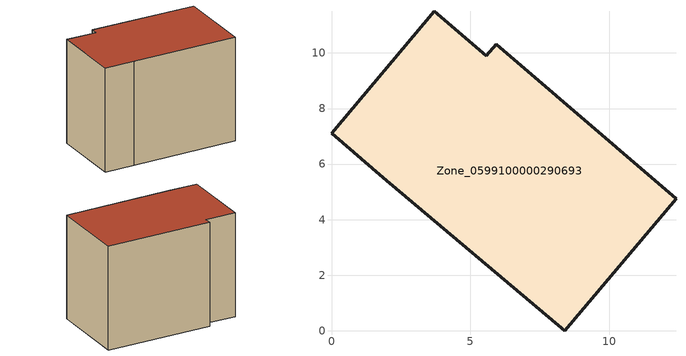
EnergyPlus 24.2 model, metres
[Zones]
Zone_0599100000290693
 floor ground (C_G): 0,7.11 3.7,11.5 5.57,9.9 5.92,10.32 12.4,4.75 8.4,0 1.86,5.5 z0.13
 wall outside (C_F): 1.86,5.5 8.4,0 12.4,4.75 5.92,10.32 5.57,9.9 3.7,11.5 0,7.11 1.86,5.5 z0.13:8.61
 roof outside (C_R): 3.7,11.5 0,7.11 1.86,5.5 8.4,0 12.4,4.75 5.92,10.32 5.57,9.9 z8.61
[BUILDING]
Pand.0599100000290693: North Axis=0; Terrain=City; Loads Convergence Tolerance Value=0.04; Temperature Convergence Tolerance Value=0.4; Solar Distribution=FullExterior; Maximum Number of Warmup Days=25; Minimum Number of Warmup Days=1
[Site:Location]
Rotterdam.The.Hague.AP_ZH_NLD Design_Conditions: Latitude=51.96; Longitude=4.45; Time Zone=1; Elevation=-4.5
[SITE:GROUNDTEMPERATURE:BUILDINGSURFACE]
18, 18, 18, 18, 18, 18, 18, 18, 18, 18, 18, 18
[MATERIAL] Thermal Absorptance=0.9; Solar Absorptance=0.7; Visible Absorptance=0.7
Name | Roughness | Thickness | Conductivity | Density | Specific Heat
G.TC.1946-1964 | MediumSmooth | 0.15 | 1 | 540 | 1210
F.TC.1946-1964 | Rough | 0.3 | 0.857143 | 1920 | 840
R.TC.1946-1964 | MediumRough | 0.2 | 0.235294 | 1500 | 1000
[CONSTRUCTION]
C_G: G.TC.1946-1964
C_F: F.TC.1946-1964
C_R: R.TC.1946-1964
[ZONE]
Zone_0599100000290693: Type=1; Multiplier=1; Ceiling Height=Autocalculate; Volume=Autocalculate; Floor Area=autocalculate; Part of Total Floor Area=Yes
[ZONEINFILTRATION:DESIGNFLOWRATE]
Infil_Zone_0599100000290693: Zone or ZoneList or Space or SpaceList=Zone_0599100000290693; Schedule=AlwaysOn; Design Flow Rate Calculation Method=Flow/Area; Flow Rate per Floor Area=0.003; Constant Term Coefficient=1; Temperature Term Coefficient=0; Velocity Term Coefficient=0; Velocity Squared Term Coefficient=0
[HVACTEMPLATE:ZONE:IDEALLOADSAIRSYSTEM]
Zone_0599100000290693: Maximum Heating Supply Air Temperature=50; Minimum Cooling Supply Air Temperature=13; Maximum Heating Supply Air Humidity Ratio=0.0156; Minimum Cooling Supply Air Humidity Ratio=0.0077; Heating Limit=NoLimit; Cooling Limit=NoLimit; Dehumidification Control Type=ConstantSensibleHeatRatio; Cooling Sensible Heat Ratio=0.7; Dehumidification Setpoint=60; Humidification Control Type=None; Humidification Setpoint=30; Outdoor Air Method=None; Outdoor Air Flow Rate per Person=0.00944; Outdoor Air Flow Rate per Zone Floor Area=0; Outdoor Air Flow Rate per Zone=0; Demand Controlled Ventilation Type=None; Outdoor Air Economizer Type=NoEconomizer; Heat Recovery Type=None; Sensible Heat Recovery Effectiveness=0.7; Latent Heat Recovery Effectiveness=0.65
[ZONECONTROL:THERMOSTAT]
ThermostatControl_Zone_0599100000290693: Zone or ZoneList=Zone_0599100000290693; Control Type Schedule=DualSetpointControlType; Control 1=Thermostat_Zone_0599100000290693; Temperature Difference Between Cutout And Setpoint=0
[THERMOSTATSETPOINT:DUALSETPOINT]
Thermostat_Zone_0599100000290693: Heating Setpoint Temperature Schedule=HeatingSetpoint_Zone_0599100000290693; Cooling Setpoint Temperature Schedule=CoolingSetpoint_Zone_0599100000290693
[SCHEDULE:COMPACT]
HeatingSetpoint_Zone_0599100000290693: Through: 12/31, For: AllDays, Until: 24:00, 21
CoolingSetpoint_Zone_0599100000290693: Through: 12/31, For: AllDays, Until: 24:00, 24
DualSetpointControlType: Through: 12/31, For: AllDays, Until: 24:00, 4
AlwaysOn: Through: 12/31, For: AllDays, Until: 24:00, 1
